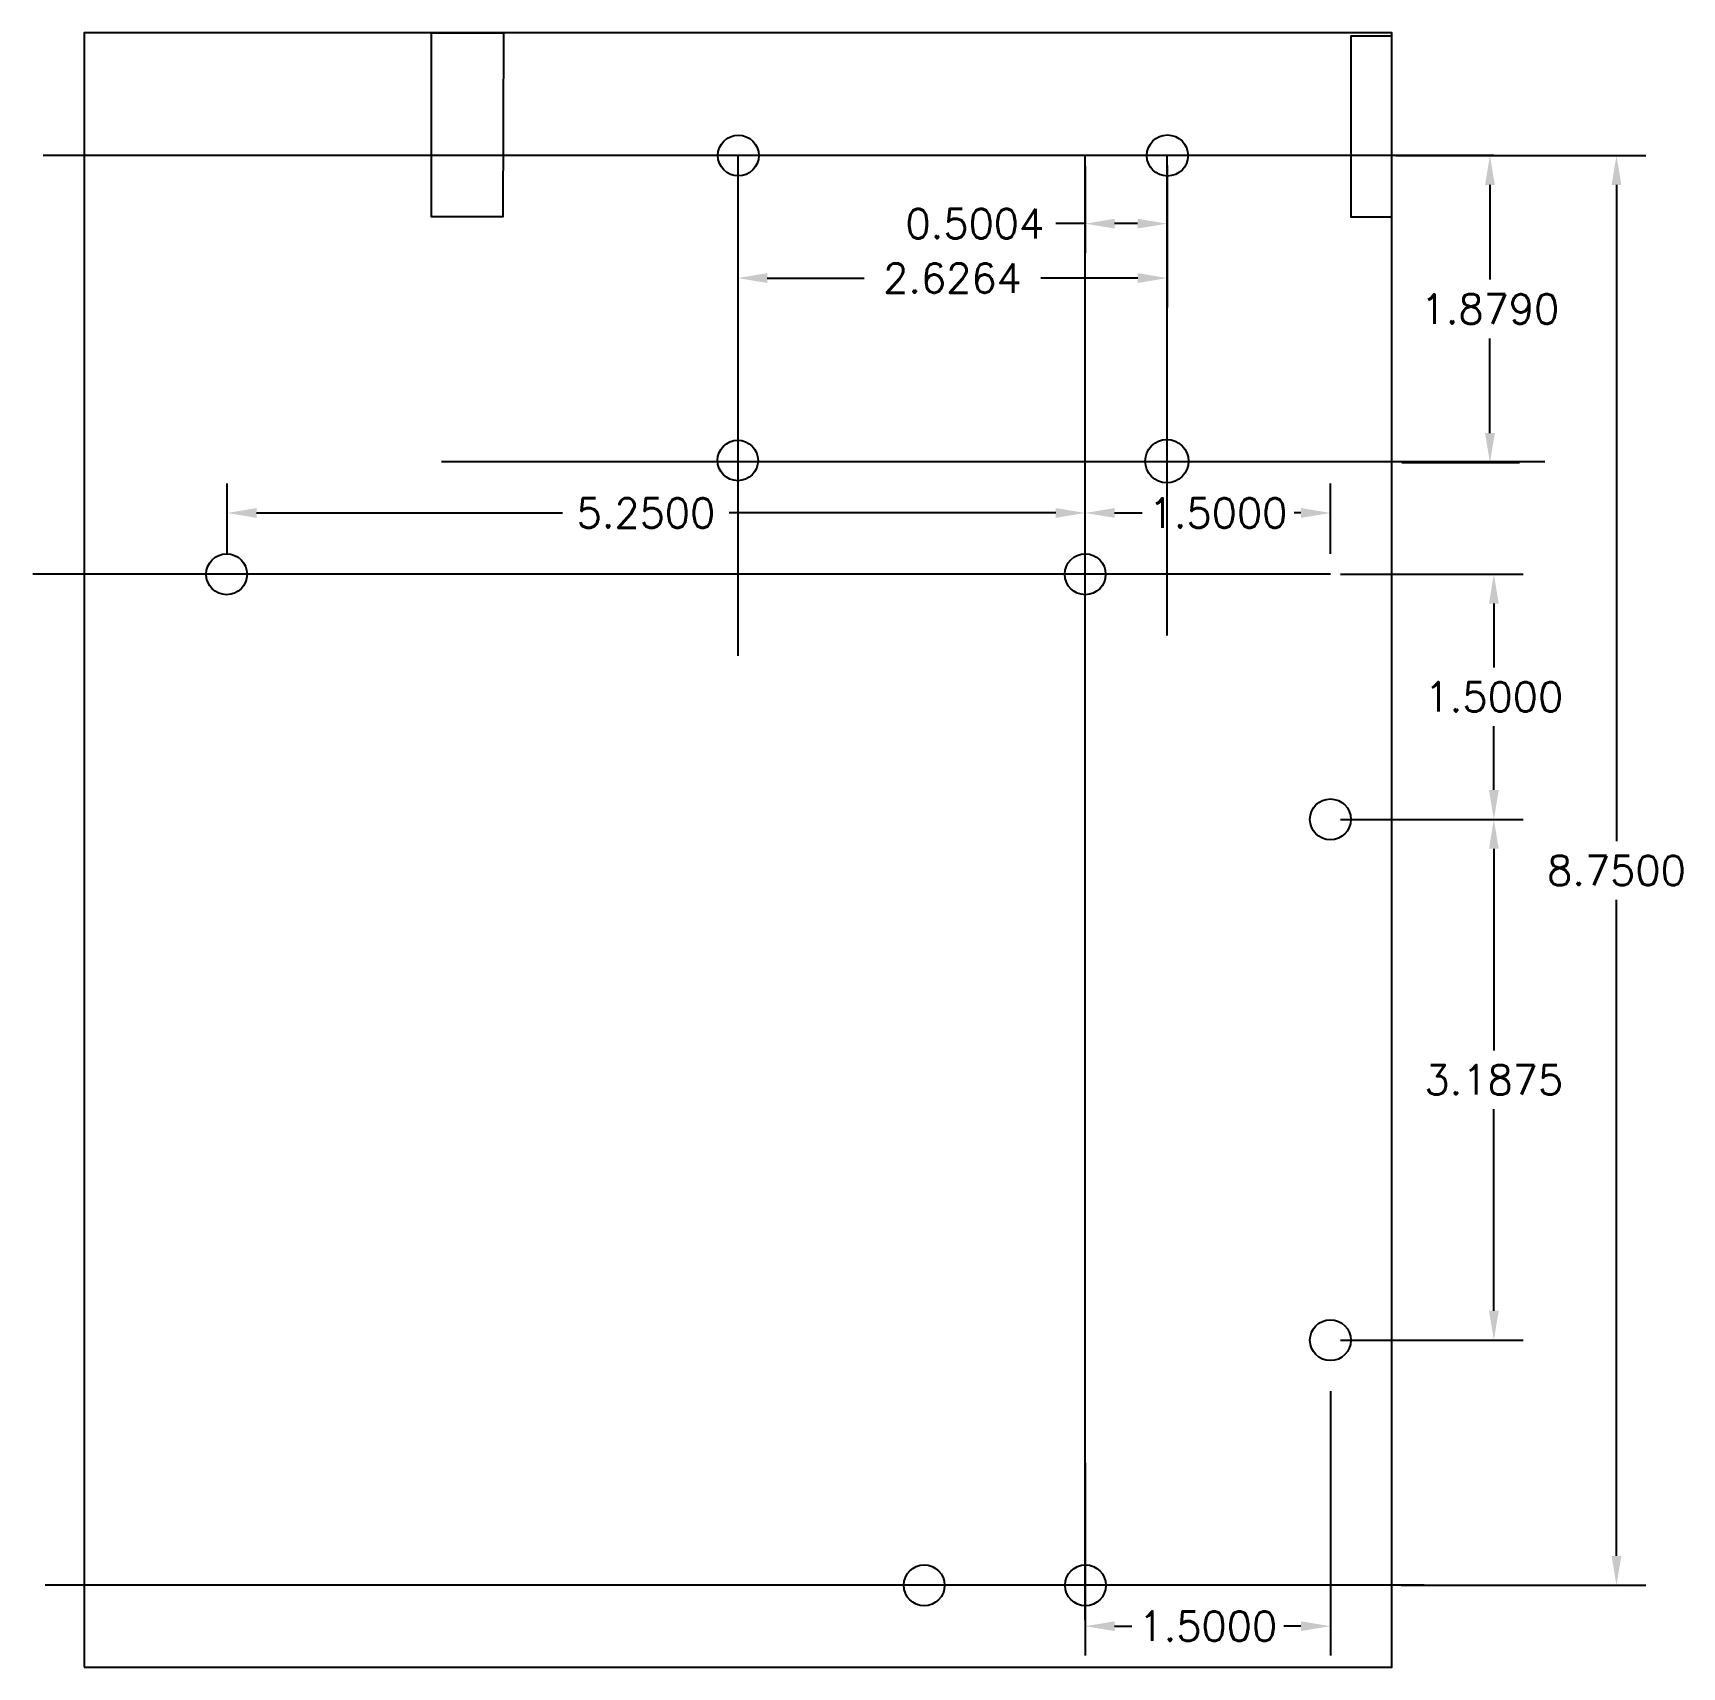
# Model space of a CAD drawing. Extents: x -0.3 to 9.8, y 0 to 10.
import ezdxf

# ---------------------------------------------------------------- set-up
doc = ezdxf.new("R2010")
doc.units = 0
doc.header["$MEASUREMENT"] = 0
doc.layers.get('0').update_dxf_attribs({"linetype": 'CONTINUOUS'})
doc.layers.get('DEFPOINTS').update_dxf_attribs({"linetype": 'CONTINUOUS'})
doc.styles.get("Standard").update_dxf_attribs({"font": 'txt.shx'})
doc.dimstyles.get("Standard").update_dxf_attribs({"dimtxt": 0.18, "dimasz": 0.18, "dimexe": 0.18, "dimexo": 0.0625, "dimgap": 0.09, "dimtad": 0, "dimtih": 1, "dimtoh": 1, "dimdec": 4, "dimzin": 0, "dimtxsty": 'STANDARD', "dimcen": 0.09, "dimazin": 3, "dimtfac": 1, "dimtdec": 4, "dimtofl": 0, "dimtmove": 0, "dimatfit": 3, "dimtolj": 1, "dimtzin": 0})

# ---------------------------------------------------------------- blocks, each defined once
blk = doc.blocks.new('*D2')
at = {"color": 0, "linetype": 'BYBLOCK'}
for p, q in [((7.6875, 5.1875), (8.805, 5.1875)), ((8.625, 5.0075), (8.625, 3.77375)), ((8.625, 2.18), (8.625, 3.41375)), ((7.6875, 2), (8.805, 2))]:
    blk.add_line(p, q, dxfattribs=at)
for points in [[(8.625, 5.1875), (8.655, 5.0075), (8.595, 5.0075)], [(8.625, 2), (8.655, 2.18), (8.595, 2.18)]]:
    blk.add_solid(points, dxfattribs=at)
at = {"layer": 'DEFPOINTS', "color": 0, "linetype": 'BYBLOCK'}
for p in [(7.625, 5.1875), (7.625, 2)]:
    blk.add_point(p, dxfattribs=at)
at = {"color": 0, "linetype": 'BYBLOCK', "insert": (8.625, 3.59375), "char_height": 0.18, "attachment_point": 5}
blk.add_mtext('\\A1;3.1875', dxfattribs=at)
blk = doc.blocks.new('*D1')
at = {"color": 0, "linetype": 'BYBLOCK'}
for p, q in [((7.6875, 6.6875), (8.805, 6.6875)), ((8.625, 6.5075), (8.625, 6.1175)), ((8.625, 5.3675), (8.625, 5.7575)), ((7.6875, 5.1875), (8.805, 5.1875))]:
    blk.add_line(p, q, dxfattribs=at)
for points in [[(8.625, 6.6875), (8.655, 6.5075), (8.595, 6.5075)], [(8.625, 5.1875), (8.655, 5.3675), (8.595, 5.3675)]]:
    blk.add_solid(points, dxfattribs=at)
at = {"layer": 'DEFPOINTS', "color": 0, "linetype": 'BYBLOCK'}
for p in [(7.625, 6.6875), (7.625, 5.1875)]:
    blk.add_point(p, dxfattribs=at)
at = {"color": 0, "linetype": 'BYBLOCK', "insert": (8.625, 5.9375), "char_height": 0.18, "attachment_point": 5}
blk.add_mtext('\\A1;1.5000', dxfattribs=at)
blk = doc.blocks.new('*D8')
at = {"color": 0, "linetype": 'BYBLOCK'}
for p, q in [((6.125, 6.8125), (6.125, 7.2425)), ((7.625, 6.8125), (7.625, 7.2425)), ((6.305, 7.0625), (6.4725, 7.0625)), ((7.445, 7.0625), (7.4025, 7.0625))]:
    blk.add_line(p, q, dxfattribs=at)
for points in [[(6.125, 7.0625), (6.305, 7.0925), (6.305, 7.0325)], [(7.625, 7.0625), (7.445, 7.0925), (7.445, 7.0325)]]:
    blk.add_solid(points, dxfattribs=at)
at = {"layer": 'DEFPOINTS', "color": 0, "linetype": 'BYBLOCK'}
for p in [(6.125, 6.75), (7.625, 6.75)]:
    blk.add_point(p, dxfattribs=at)
at = {"color": 0, "linetype": 'BYBLOCK', "insert": (6.9375, 7.0625), "char_height": 0.18, "attachment_point": 5}
blk.add_mtext('\\A1;1.5000', dxfattribs=at)
blk = doc.blocks.new('*D7')
at = {"color": 0, "linetype": 'BYBLOCK'}
for p, q in [((0.875, 6.8125), (0.875, 7.2425)), ((6.125, 6.8125), (6.125, 7.2425)), ((1.055, 7.0625), (2.9275, 7.0625)), ((5.945, 7.0625), (3.9475, 7.0625))]:
    blk.add_line(p, q, dxfattribs=at)
for points in [[(0.875, 7.0625), (1.055, 7.0925), (1.055, 7.0325)], [(6.125, 7.0625), (5.945, 7.0925), (5.945, 7.0325)]]:
    blk.add_solid(points, dxfattribs=at)
at = {"layer": 'DEFPOINTS', "color": 0, "linetype": 'BYBLOCK'}
for p in [(0.875, 6.75), (6.125, 6.75)]:
    blk.add_point(p, dxfattribs=at)
at = {"color": 0, "linetype": 'BYBLOCK', "insert": (3.4375, 7.0625), "char_height": 0.18, "attachment_point": 5}
blk.add_mtext('\\A1;5.2500', dxfattribs=at)
blk = doc.blocks.new('*D0')
at = {"color": 0, "linetype": 'BYBLOCK'}
for p, q in [((7.625, 1.6875), (7.625, 0.07)), ((6.125, 1.25), (6.125, 0.07)), ((6.305, 0.25), (6.41, 0.25)), ((7.445, 0.25), (7.34, 0.25))]:
    blk.add_line(p, q, dxfattribs=at)
for points in [[(6.125, 0.25), (6.305, 0.28), (6.305, 0.22)], [(7.625, 0.25), (7.445, 0.28), (7.445, 0.22)]]:
    blk.add_solid(points, dxfattribs=at)
at = {"layer": 'DEFPOINTS', "color": 0, "linetype": 'BYBLOCK'}
for p in [(7.625, 1.75), (6.125, 1.3125)]:
    blk.add_point(p, dxfattribs=at)
at = {"color": 0, "linetype": 'BYBLOCK', "insert": (6.875, 0.25), "char_height": 0.18, "attachment_point": 5}
blk.add_mtext('\\A1;1.5000', dxfattribs=at)
blk = doc.blocks.new('*D3')
at = {"color": 0, "linetype": 'BYBLOCK'}
for p, q in [((8.025, 9.25), (9.555, 9.25)), ((9.375, 9.07), (9.375, 5.055)), ((9.375, 0.68), (9.375, 4.695)), ((8.058, 0.5), (9.555, 0.5))]:
    blk.add_line(p, q, dxfattribs=at)
for points in [[(9.375, 9.25), (9.405, 9.07), (9.345, 9.07)], [(9.375, 0.5), (9.405, 0.68), (9.345, 0.68)]]:
    blk.add_solid(points, dxfattribs=at)
at = {"layer": 'DEFPOINTS', "color": 0, "linetype": 'BYBLOCK'}
for p in [(7.963, 9.25), (7.995, 0.5)]:
    blk.add_point(p, dxfattribs=at)
at = {"color": 0, "linetype": 'BYBLOCK', "insert": (9.375, 4.875), "char_height": 0.18, "attachment_point": 5}
blk.add_mtext('\\A1;8.7500', dxfattribs=at)
blk = doc.blocks.new('*D4')
at = {"color": 0, "linetype": 'BYBLOCK'}
for p, q in [((6.125, 9.183), (6.125, 8.653)), ((6.625, 9.188), (6.625, 8.653)), ((6.125, 8.833), (5.945, 8.833)), ((6.445, 8.833), (6.305, 8.833))]:
    blk.add_line(p, q, dxfattribs=at)
for points in [[(6.125, 8.833), (6.305, 8.863), (6.305, 8.803)], [(6.625, 8.833), (6.445, 8.863), (6.445, 8.803)]]:
    blk.add_solid(points, dxfattribs=at)
at = {"layer": 'DEFPOINTS', "color": 0, "linetype": 'BYBLOCK'}
for p in [(6.125, 9.246), (6.625, 9.25)]:
    blk.add_point(p, dxfattribs=at)
at = {"color": 0, "linetype": 'BYBLOCK', "insert": (5.45, 8.833), "char_height": 0.18, "attachment_point": 5}
blk.add_mtext('\\A1;0.5004', dxfattribs=at)
blk = doc.blocks.new('*D5')
at = {"color": 0, "linetype": 'BYBLOCK'}
for p, q in [((4, 9.188), (4, 8.32)), ((6.626, 9.188), (6.626, 8.32)), ((4.18, 8.5), (4.773, 8.5)), ((6.446, 8.5), (5.853, 8.5))]:
    blk.add_line(p, q, dxfattribs=at)
for points in [[(4, 8.5), (4.18, 8.53), (4.18, 8.47)], [(6.626, 8.5), (6.446, 8.53), (6.446, 8.47)]]:
    blk.add_solid(points, dxfattribs=at)
at = {"layer": 'DEFPOINTS', "color": 0, "linetype": 'BYBLOCK'}
for p in [(4, 9.25), (6.626, 9.25)]:
    blk.add_point(p, dxfattribs=at)
at = {"color": 0, "linetype": 'BYBLOCK', "insert": (5.313, 8.5), "char_height": 0.18, "attachment_point": 5}
blk.add_mtext('\\A1;2.6264', dxfattribs=at)
blk = doc.blocks.new('*D6')
at = {"color": 0, "linetype": 'BYBLOCK'}
for p, q in [((8.065, 9.25), (8.781, 9.25)), ((8.601, 9.07), (8.601, 8.491)), ((8.601, 7.551), (8.601, 8.131)), ((8.062, 7.371), (8.781, 7.371))]:
    blk.add_line(p, q, dxfattribs=at)
for points in [[(8.601, 9.25), (8.631, 9.07), (8.571, 9.07)], [(8.601, 7.371), (8.631, 7.551), (8.571, 7.551)]]:
    blk.add_solid(points, dxfattribs=at)
at = {"layer": 'DEFPOINTS', "color": 0, "linetype": 'BYBLOCK'}
for p in [(8.002, 9.25), (8, 7.371)]:
    blk.add_point(p, dxfattribs=at)
at = {"color": 0, "linetype": 'BYBLOCK', "insert": (8.601, 8.311), "char_height": 0.18, "attachment_point": 5}
blk.add_mtext('\\A1;1.8790', dxfattribs=at)

msp = doc.modelspace()

# ---------------------------------------------------------------- linework, layer by layer
for p, q in [((8.62498, 9.25), (-0.24998, 9.25)), ((3.9994, 9.25), (3.9994, 6.1875)), ((6.125, 0.28705), (6.125, 9.25)), ((6.62449, 9.25), (6.62449, 6.3125)), ((8.9375, 7.375), (2.1875, 7.375)), ((7.625, 6.6875), (-0.3125, 6.6875)), ((8.19894, 0.5), (-0.23856, 0.5))]:
    msp.add_line(p, q)
for points in [[(0, 0), (8, 0), (8, 10), (0, 10)], [(2.12629, 10), (2.56594, 10), (2.5625, 8.875), (2.125, 8.875)], [(8, 9.98084), (7.75, 9.98084), (7.75, 8.875), (8, 8.875)]]:
    msp.add_lwpolyline(points, close=True)
for centre, radius in [((4.00284, 9.25), 0.12503), ((6.62817, 9.25), 0.12576), ((3.9994, 7.38382), 0.12374), ((6.62449, 7.37955), 0.13227), ((0.87233, 6.6875), 0.125), ((6.125, 6.6875), 0.125), ((7.625, 5.1875), 0.125), ((7.625, 2), 0.125), ((5.13979, 0.5), 0.125), ((6.12645, 0.5), 0.125)]:
    msp.add_circle(centre, radius)

# ---------------------------------------------------------------- dimensions: what is measured, and where the dimension line sits
for base, p1, p2, picture, middle in [((4.0001, 8.5), (6.62649, 9.25), (4.0001, 9.25), '*D5', (5.31329, 8.5)), ((6.125, 8.83332), (6.62544, 9.25), (6.125, 9.24567), '*D4', (5.45, 8.83332)), ((6.125, 0.25), (7.625, 1.75), (6.125, 1.3125), '*D0', (6.875, 0.25))]:
    dim = msp.add_linear_dim(base=base, p1=p1, p2=p2, dimstyle='STANDARD')
    dim.commit()
    dim.dimension.update_dxf_attribs({"geometry": picture, "text_midpoint": middle})
for base, p1, p2, picture, middle in [((9.375, 9.25), (7.99539, 0.5), (7.96284, 9.25), '*D3', (9.375, 4.875)), ((8.60112, 9.25), (8, 7.37102), (8.00214, 9.25), '*D6', (8.60112, 8.31051)), ((8.625, 6.6875), (7.625, 5.1875), (7.625, 6.6875), '*D1', (8.625, 5.9375)), ((8.625, 5.1875), (7.625, 2), (7.625, 5.1875), '*D2', (8.625, 3.59375))]:
    dim = msp.add_linear_dim(base=base, p1=p1, p2=p2, angle=90, dimstyle='STANDARD')
    dim.commit()
    dim.dimension.update_dxf_attribs({"geometry": picture, "text_midpoint": middle})
for base, p1, p2, picture, middle in [((0.875, 7.0625), (6.125, 6.75), (0.875, 6.75), '*D7', (3.4375, 7.0625)), ((6.125, 7.0625), (7.625, 6.75), (6.125, 6.75), '*D8', (6.9375, 7.0625))]:
    dim = msp.add_linear_dim(base=base, p1=p1, p2=p2, dimstyle='STANDARD')
    dim.commit()
    dim.dimension.update_dxf_attribs({"geometry": picture, "text_midpoint": middle, "dimtype": 160})

doc.saveas('drawing.dxf')
